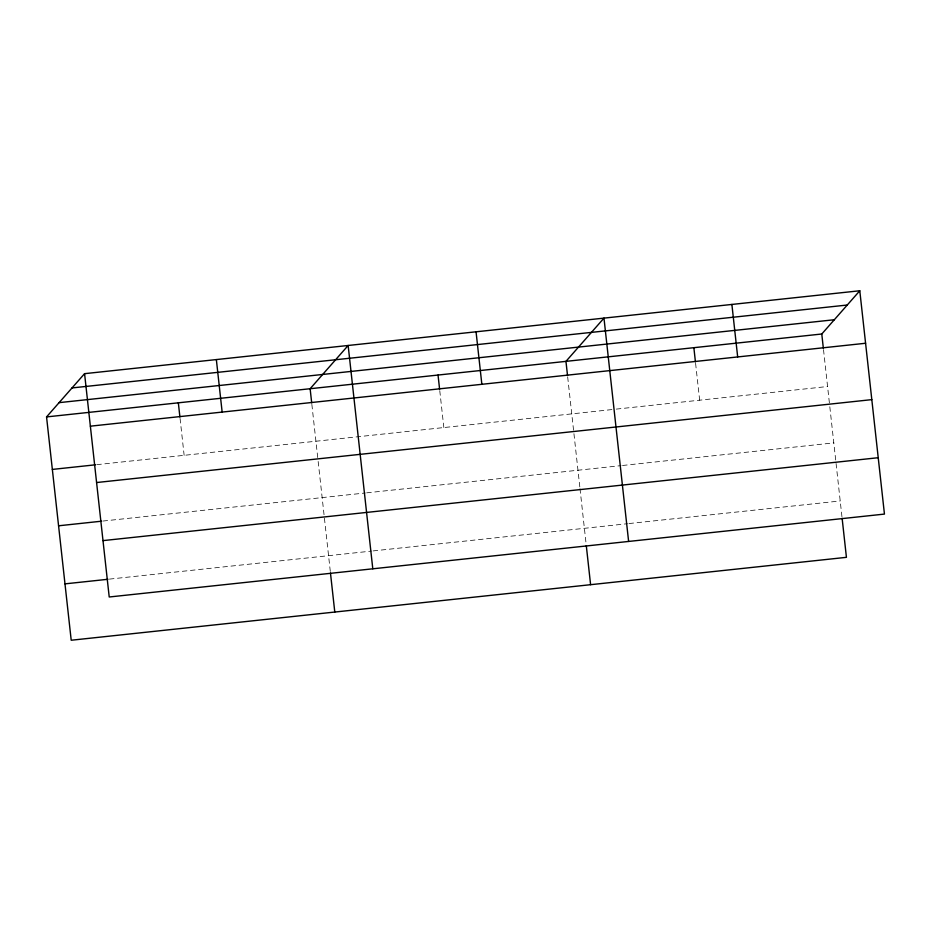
<?xml version="1.0" encoding="UTF-8"?>
<svg xmlns="http://www.w3.org/2000/svg" width="931" height="931" viewBox="0 0 931 931"><rect width="100%" height="100%" fill="white"/><g stroke="black" fill="none" stroke-linecap="round" stroke-linejoin="round"><path stroke-width="0.7" stroke-dasharray="4.66 3.49" d="M96.754 464.674L614.867 409.268M616.299 409.105L827.578 386.516M102.98 521.046L365.266 492.988M366.698 492.836L621.093 465.628M622.525 465.477L833.804 442.888M109.393 579.117L371.678 551.071M373.11 550.919L627.506 523.711M628.937 523.559L840.216 500.959M823.504 349.614L829.649 405.299M829.812 406.754L841.961 516.856M695.585 363.299L699.658 400.19M567.677 376.974L579.85 487.239M580.001 488.659L586.146 544.216M439.769 390.659L443.843 427.55M311.85 404.333L317.995 460.019M318.158 461.473L330.319 571.576M180.067 418.438L184.14 455.329"/><path stroke-width="1.4" d="M842.124 518.311L846.43 557.332L71.21 640.237L46.55 416.913L84.57 373.668L859.79 290.763L884.45 514.087L109.218 596.992L84.57 373.668M46.55 416.913L821.782 334.008L859.79 290.763M72.024 387.936L847.245 305.031M59.095 402.646L834.327 319.74M90.365 426.177L865.597 343.26M52.345 469.422L95.323 464.825M96.58 482.537L871.812 399.632M58.572 525.794L101.549 521.197M102.992 540.62L878.224 457.715M64.984 583.865L107.961 579.28M821.782 334.008L823.341 348.206M731.882 304.437L737.678 356.945M693.863 347.694L695.434 361.88M628.623 541.446L603.975 318.123L565.955 361.368L567.526 375.565M586.297 545.671L590.603 584.691M476.055 331.797L481.851 384.305M438.036 375.053L439.607 389.239M372.796 568.806L348.147 345.482L310.128 388.727L311.699 402.925M330.47 573.03L334.788 612.051M216.353 359.575L222.148 412.072M178.345 402.82L179.904 417.018"/></g></svg>
